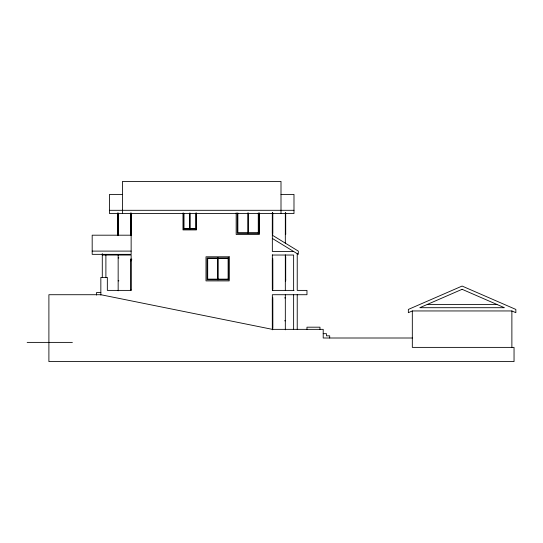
<?xml version="1.0" encoding="UTF-8"?>
<svg xmlns="http://www.w3.org/2000/svg" width="543" height="543" viewBox="0 0 543 543"><rect width="100%" height="100%" fill="white"/><g stroke="black" fill="none" stroke-linecap="round" stroke-linejoin="round"><path stroke-width="0.81" d="M412.32 310.949L408.35 312.68L408.35 309.429L462.1 286.059L515.85 309.429L515.85 312.68L511.879 310.949L412.32 310.949L412.32 347.384L514.045 347.384L514.045 361.584L48.897 361.584L48.897 294.72L100.842 294.72L272.342 329.35L323.207 329.35L323.207 338.004L412.32 338.004M122.487 194.401L109.503 194.401L109.503 213.555L293.987 213.555L293.987 194.401L281.002 194.401M109.503 210.304L293.987 210.304M189.724 228.562L183.975 228.562L183.975 213.542M190.07 228.562L195.819 228.562M247.771 232.703L237.861 232.703L237.861 212.937M248.375 232.703L258.278 232.703M285.326 233.334L285.706 233.334M117.783 234.325L118.157 234.325M130.768 234.325L131.141 234.325M272.342 234.461L272.722 234.461L272.722 212.856M285.326 234.461L285.706 234.461L285.706 212.856M131.141 235.194L92.181 235.194L92.181 254.348L131.141 254.348L131.141 213.019M131.141 235.458L130.768 235.458L130.768 213.019M92.181 251.104L131.141 251.104M293.546 251.429L272.342 251.429L272.342 212.856M102.288 255.034L131.141 255.034L131.141 290.39L107.338 290.39L107.338 277.405L100.842 277.405L100.842 295.107M272.342 255.034L293.627 255.034L293.627 290.39M285.326 256.791L285.706 256.791L285.706 280.894L285.326 280.894M118.157 257.918L118.876 257.918M285.326 257.918L285.706 257.918M272.342 258.332L272.722 258.332L272.722 290.39M217.6 258.549L207.691 258.549L207.691 279.136L217.6 279.136M218.205 258.549L228.114 258.549M131.868 259.187L130.422 259.187L131.141 259.547M130.782 260.81L131.141 260.81M218.205 279.136L228.114 279.136M285.326 279.76L285.706 279.76M118.157 280.826L118.876 280.826M131.141 290.03L130.605 290.39M294.062 290.39L272.342 290.39L272.342 254.816M100.842 292.555L96.511 292.555L96.511 295.087M272.342 297.292L272.722 297.292L272.722 329.35M284.607 297.89L285.326 297.89M427.253 304.46L496.947 304.46M284.607 320.798L285.326 320.798M323.207 333.673L326.452 333.673L326.452 335.839L329.696 335.839L329.696 338.004M27.15 342.389L72.382 342.389M272.342 235.194L298.317 251.104L298.317 254.348L272.342 238.445M511.879 310.949L511.879 347.384M319.963 329.35L319.963 327.185L306.971 327.185L306.971 329.35M297.231 253.683L297.231 290.39L306.971 290.39L306.971 294.72L272.342 294.72L272.342 329.832M297.231 294.72L297.231 329.35M293.627 294.72L293.627 329.35M285.516 212.937L285.516 233.334M285.516 257.918L285.516 279.76M285.326 212.856L285.326 243.149M285.326 254.816L285.326 290.39M285.326 294.72L285.326 329.832M281.002 213.555L281.002 181.416L122.487 181.416L122.487 213.555M272.688 212.937L272.688 233.334L272.342 233.334L272.376 212.937M272.532 212.937L272.532 233.334M272.532 259.832L272.532 288.883M272.532 298.793L272.532 327.843M259.364 212.856L259.364 234.461L236.171 234.461L236.171 212.856M258.882 213.168L258.882 233.334L237.257 233.334L237.257 213.168M258.278 212.937L258.278 233.334M248.375 212.937L248.375 233.334M247.771 212.937L247.771 233.334M228.114 257.918L228.114 279.76M218.205 257.918L218.205 279.76M217.6 257.918L217.6 279.76M196.451 213.039L196.451 229.913L182.991 229.913L182.991 213.039M196.172 213.066L196.172 229.044L183.622 229.044L183.622 213.066M195.819 213.066L195.819 229.044M190.07 213.066L190.07 229.044M189.724 213.066L189.724 229.044M130.958 213.114L130.958 234.325M130.782 259.547L130.782 290.03M118.157 213.019L118.157 235.669M118.157 254.531L118.157 290.824M117.967 213.114L117.967 234.325M117.783 213.019L117.783 235.458M105.892 255.034L105.892 277.405M102.288 253.595L102.288 277.405M462.1 289.304L419.787 307.705L504.413 307.705L462.1 289.304M229.2 256.791L206.001 256.791L206.001 280.894L229.2 280.894L229.2 256.791M228.718 257.918L207.087 257.918L207.087 279.76L228.718 279.76L228.718 257.918M272.722 259.832L272.342 259.832L272.376 288.883L272.722 288.883L272.688 259.832M272.722 298.793L272.342 298.793L272.376 327.843L272.722 327.843L272.688 298.793"/></g></svg>
